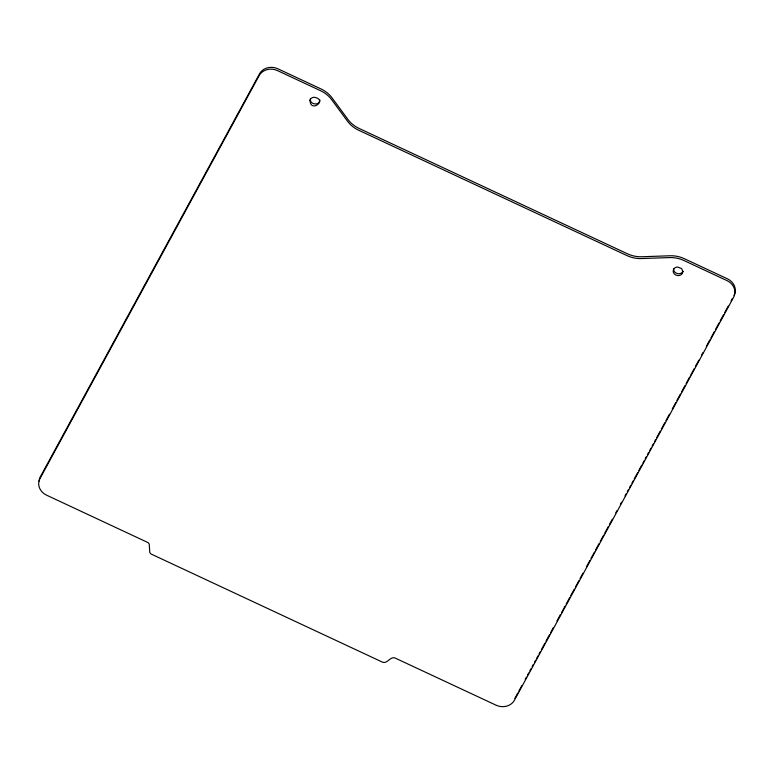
<?xml version="1.0" encoding="UTF-8"?>
<svg xmlns="http://www.w3.org/2000/svg" width="774" height="774" viewBox="0 0 774 774"><rect width="100%" height="100%" fill="white"/><g stroke="black" fill="none" stroke-linecap="round" stroke-linejoin="round"><path stroke-width="1.16" d="M310.442 98.424C308.807 104.403 319.527 106.357 319.943 100.088M514.855 698.409L517.738 693.107M518.89 690.989L521.773 685.687M525.236 679.32L526.388 677.202M527.539 675.083L528.69 672.964M529.851 670.845L531.003 668.717M532.154 666.598L533.305 664.479M534.466 662.36L535.618 660.241M536.769 658.113L537.92 655.994M539.072 653.875L540.233 651.756M541.384 649.638L544.848 643.271M545.999 641.153L549.453 634.786M550.614 632.668L553.497 627.366M556.951 621L560.415 614.643M561.566 612.524L565.03 606.158M566.181 604.039L569.645 597.673M570.796 595.554L574.26 589.188M575.411 587.069L578.875 580.713M580.026 578.584L582.909 573.282M586.363 566.926L589.827 560.56M590.978 558.441L594.442 552.075M595.593 549.956L599.057 543.6M600.208 541.471L603.672 535.115M604.823 532.996L608.287 526.63M609.438 524.511L612.321 519.209M615.785 512.843L616.936 510.724M620.4 504.358L621.551 502.239M625.005 495.882L626.166 493.754M627.317 491.635L628.469 489.516M629.62 487.397L630.781 485.279M631.932 483.15L633.084 481.031M634.235 478.913L637.699 472.546M638.85 470.428L641.733 465.126M642.884 463.007L644.045 460.888M645.197 458.769L646.348 456.641M647.499 454.522L648.651 452.403M649.812 450.284L650.963 448.165M652.114 446.037L653.266 443.918M654.427 441.799L655.578 439.68M656.729 437.562L660.193 431.195M661.344 429.077L664.808 422.71M665.959 420.592L669.413 414.225M672.296 408.924L675.76 402.567M676.911 400.448L680.375 394.082M681.526 391.963L684.99 385.597M686.141 383.478L689.605 377.112M690.756 374.993L694.22 368.637M695.371 366.508L698.835 360.152M701.718 354.85L702.869 352.731M706.333 346.365L709.787 339.999M710.938 337.88L714.402 331.524M715.553 329.395L719.017 323.039M720.168 320.92L723.632 314.554M724.783 312.435L728.247 306.069M731.13 300.767L732.281 298.648M682.987 271.248C680.907 275.805 672.858 273.648 673.67 268.539M39.097 481.118A13.874 12.2 12.5 0 1 40.383 476.726L259.551 73.782A13.874 12.2 12.5 0 1 277.914 68.809L320.987 88.933A27.758 24.42 12.5 0 1 332.065 97.882L347.952 119.448A27.758 24.42 12.5 0 0 359.03 128.407L627.472 253.824A27.758 24.42 12.5 0 0 641.82 256.755L669.984 255.768A27.758 24.42 12.5 0 1 684.332 258.69L727.405 278.814A13.874 12.21 12.5 0 1 734.013 295.465M310.016 100.31C310.432 113.526 328.428 99.565 314.118 97.253A4.896 4.305 12.5 0 0 310.509 99.188L310.016 100.31M682.881 271.655C682.774 274.934 678.672 276.512 675.992 275.099A4.857 4.276 12.4 0 1 673.786 273.135L673.332 272.109A5.215 4.586 12.9 0 1 673.844 268.946L674.628 268.114A4.857 4.276 12.4 0 1 677.463 267.011L681.575 268.539L682.881 271.655M259.145 75.591L39.987 478.535A13.874 12.2 12.5 0 0 46.595 495.176L148.115 542.642L149.218 544.006L149.779 552.52L150.911 553.932L382.917 662.351C387.368 663.657 390.067 656.778 394.508 657.765L496.086 705.191A13.874 12.21 12.5 0 0 514.458 700.218L733.607 297.274A13.874 12.21 12.5 0 0 727.009 280.623L683.935 260.499A27.758 24.42 12.5 0 0 669.587 257.568L641.423 258.555A27.758 24.42 12.5 0 1 627.075 255.633L358.623 130.206A27.758 24.42 12.5 0 1 347.555 121.257L331.669 99.682A27.758 24.42 12.5 0 0 320.591 90.732L277.518 70.608A13.874 12.2 12.5 0 0 259.145 75.591"/></g></svg>
